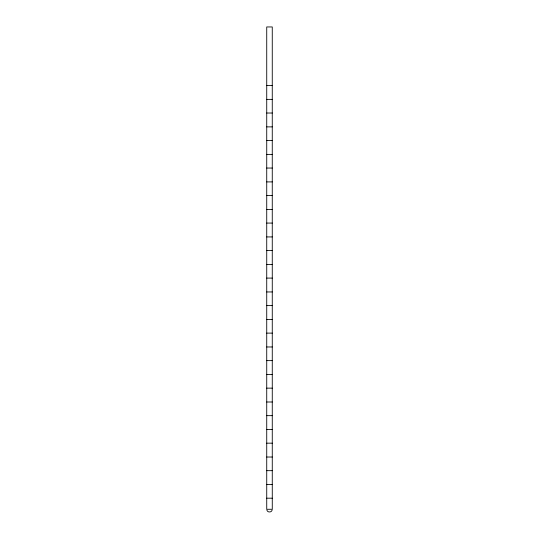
<?xml version="1.0" encoding="UTF-8"?>
<svg xmlns="http://www.w3.org/2000/svg" width="539" height="539" viewBox="0 0 539 539"><rect width="100%" height="100%" fill="white"/><g stroke="black" fill="none" stroke-linecap="round" stroke-linejoin="round"><path stroke-width="0.81" d="M266.731 498.191L266.731 26.95L272.262 26.95L272.269 484.541L272.269 509.281L266.738 509.281L266.731 498.191L272.262 498.191M272.175 509.995C271.622 512.677 267.378 512.677 266.825 509.995M266.738 85.506L272.262 85.506M266.738 99.371L272.262 99.371M266.738 113.022L272.262 113.022M266.738 126.881L272.262 126.881M266.738 140.531L272.262 140.531M266.738 154.39L272.262 154.39M266.738 168.047L272.262 168.047M266.738 181.906L272.262 181.906M266.738 195.556L272.262 195.556M266.738 209.415L272.262 209.415M266.738 223.072L272.262 223.072M266.738 236.931L272.262 236.931M266.738 250.581L272.262 250.581M266.738 264.44L272.262 264.44M266.738 278.09L272.262 278.09M266.738 291.956L272.262 291.956M266.738 305.606L272.262 305.606M266.738 319.465L272.262 319.465M266.738 333.115L272.262 333.115M266.738 346.975L272.262 346.975M266.738 360.631L272.262 360.631M266.738 374.49L272.262 374.49M266.738 388.141L272.262 388.141M266.738 402L272.262 402M266.738 415.657L272.262 415.657M266.738 429.516L272.262 429.516M266.738 443.166L272.262 443.166M266.738 457.025L272.262 457.025M266.738 470.675L272.262 470.675M266.738 484.541L272.262 484.541"/></g></svg>
